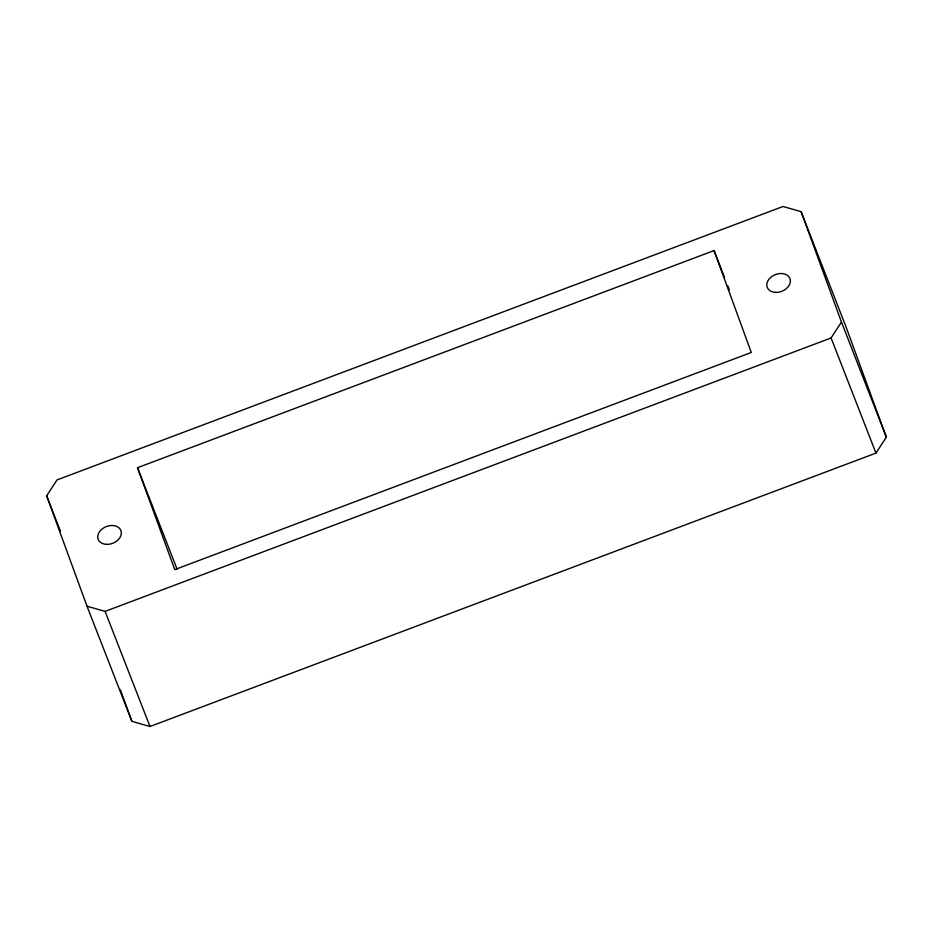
<?xml version="1.0" encoding="UTF-8"?>
<svg xmlns="http://www.w3.org/2000/svg" width="933" height="933" viewBox="0 0 933 933"><rect width="100%" height="100%" fill="white"/><g stroke="black" fill="none" stroke-linecap="round" stroke-linejoin="round"><path stroke-width="1.4" d="M46.65 495.796L57.041 479.912L783.02 206.496L801.097 211.651L845.986 326.772L886.35 437.204L875.959 453.088L149.98 726.504L131.903 721.349L87.014 606.228L46.65 495.796L60.377 531.005M87.014 606.228L105.091 611.383L831.081 337.968L841.473 322.083L801.097 211.651M714.06 250.569L751.298 352.476L174.763 569.608L137.513 467.713L714.06 250.569L724.614 277.661M841.473 322.083L886.35 437.204M831.081 337.968L875.959 453.088M727.787 285.79L729.373 289.848M137.513 467.713L177.118 569.282M105.091 611.383L149.98 726.504M120.439 689.988L131.903 721.349M106.502 544.359A12.164 8.957 -21.3 0 0 120.928 530.644A12.164 8.957 -21.3 0 0 101.184 529.781A12.164 8.957 -21.3 0 0 106.502 544.359M775.545 292.379A12.164 8.957 -21.3 0 0 789.971 278.664A12.164 8.957 -21.3 0 0 770.226 277.812A12.164 8.957 -21.3 0 0 775.545 292.379"/></g></svg>
